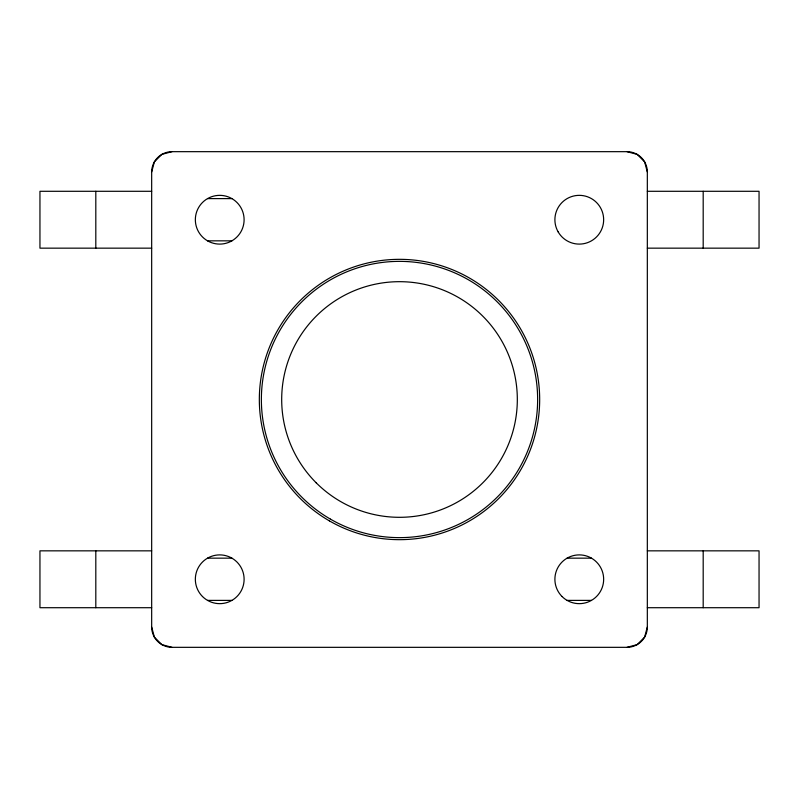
<?xml version="1.0" encoding="UTF-8"?>
<svg xmlns="http://www.w3.org/2000/svg" width="799" height="799" viewBox="0 0 799 799"><rect width="100%" height="100%" fill="white"/><g stroke="black" fill="none" stroke-linecap="round" stroke-linejoin="round"><path stroke-width="1.2" d="M151.67 171.985L154.397 161.827L161.827 154.397L171.985 151.67L627.015 151.67L637.173 154.397L644.603 161.827L647.33 171.985L647.33 627.015L644.603 637.173L637.173 644.603L627.015 647.33L171.985 647.33L161.827 644.603L154.397 637.173L151.67 627.015L151.67 171.985A20.315 20.315 0 0 1 171.985 151.67M151.67 191.291L39.95 191.291L39.95 248.159L151.67 248.159M647.33 191.291L759.05 191.291L759.05 248.159L647.33 248.159M231.91 240.839L207.54 240.839A24.379 24.379 0 0 1 207.54 198.611L231.91 198.611M151.67 550.841L39.95 550.841L39.95 607.709L151.67 607.709M647.33 550.841L759.05 550.841L759.05 607.709L647.33 607.709M207.54 558.161L231.91 558.161M567.09 558.161L591.46 558.161M207.54 600.389L231.91 600.389M567.09 600.389L591.46 600.389M703.19 191.291L703.19 248.159M703.19 550.841L703.19 607.709M95.81 191.291L95.81 248.159M95.81 550.841L95.81 607.709M627.015 151.67A20.315 20.315 0 0 1 647.33 171.985M647.33 627.015A20.315 20.315 0 0 1 627.015 647.33M171.985 647.33A20.315 20.315 0 0 1 151.67 627.015M207.54 240.839A24.379 24.379 0 0 0 244.104 219.725A24.379 24.379 0 0 0 207.54 198.611M316.194 482.806A117.823 117.823 0 0 0 513.308 429.992A117.823 117.823 0 0 0 369.008 285.692A117.823 117.823 0 0 0 316.194 482.806M330.436 519.13A138.137 138.137 0 0 0 537.637 399.5A138.137 138.137 0 0 0 330.436 279.87A138.137 138.137 0 0 0 330.436 519.13M329.418 520.888A140.165 140.165 0 0 0 539.665 399.5A140.165 140.165 0 0 0 329.418 278.112A140.165 140.165 0 0 0 329.418 520.888M558.161 231.91A24.379 24.379 0 0 0 600.389 231.91A24.379 24.379 0 0 0 579.275 195.346A24.379 24.379 0 0 0 558.161 231.91M202.487 596.513A24.379 24.379 0 0 0 243.276 585.587A24.379 24.379 0 0 0 213.413 555.724A24.379 24.379 0 0 0 202.487 596.513M562.037 596.513A24.379 24.379 0 0 0 602.826 585.587A24.379 24.379 0 0 0 572.963 555.724A24.379 24.379 0 0 0 562.037 596.513"/></g></svg>
